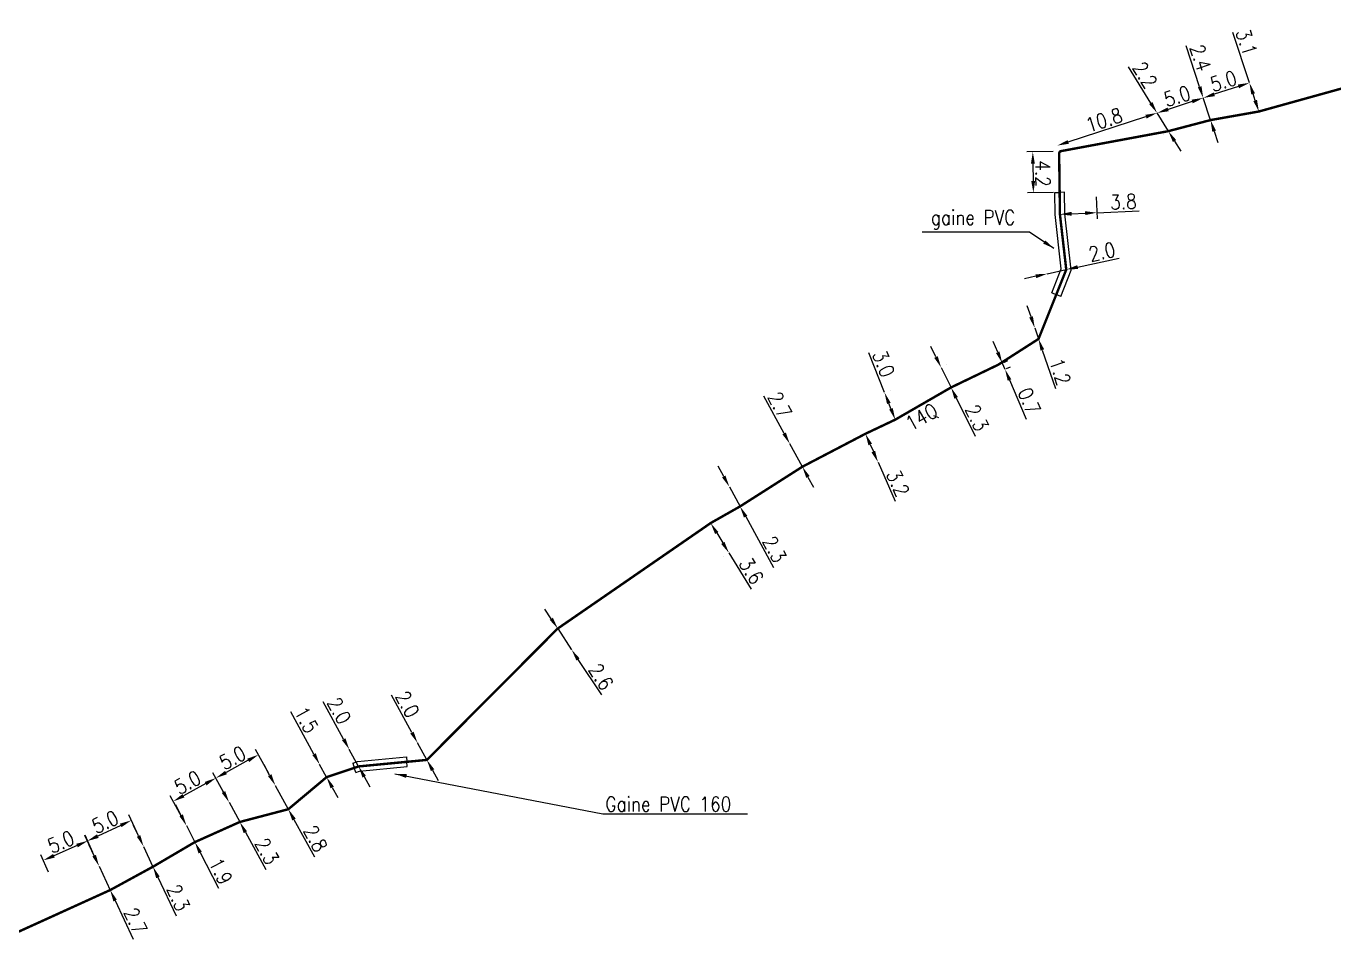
# Model space of a CAD drawing. Header units: millimetres. Extents: x 255000 to 256001, y 143000 to 143842.
# Drawn here: x 255366.5 to 255501, y 143487.8 to 143581.8 of the extents above; entities that cross this region are included whole.
import ezdxf
from ezdxf.enums import TextEntityAlignment as Align

# ---------------------------------------------------------------- set-up
doc = ezdxf.new("R2010")
doc.units = ezdxf.units.MM
doc.header["$MEASUREMENT"] = 0
doc.header["$PDMODE"] = 34
doc.linetypes.add('S_ST', pattern=[14, 8, -1.5, 0, -1.5, 0, -1.5, 0, -1.5])
doc.layers.get('DEFPOINTS').update_dxf_attribs({"linetype": 'CONTINUOUS'})
doc.layers.add('S_100', color=5, linetype='CONTINUOUS')
doc.layers.add('S_400', color=7, linetype='CONTINUOUS')
doc.styles.get("Standard").update_dxf_attribs({"font": 'romans.shx', "width": 0.85})
doc.dimstyles.get("Standard").update_dxf_attribs({"dimtxt": 1.5, "dimasz": 1.2, "dimexe": 0.625, "dimexo": 0.625, "dimgap": 0.25, "dimtad": 1, "dimdec": 1, "dimzin": 0, "dimdsep": 46, "dimtxsty": 'Standard', "dimcen": -0.5, "dimadec": 0, "dimazin": 0, "dimtfac": 1, "dimtdec": 1, "dimtmove": 0, "dimatfit": 3, "dimfxl": 1, "dimtolj": 1, "dimtzin": 0, "dimarcsym": 0})

# ---------------------------------------------------------------- blocks, each defined once
blk = doc.blocks.new('*D48')
at = {"layer": 'DEFPOINTS', "color": 0, "linetype": 'Continuous'}
for p in [(255368.22, 143496.01), (255373.58, 143496.23), (255369, 143494.22)]:
    blk.add_point(p, dxfattribs=at)
at = {"layer": 'S_100', "color": 0, "linetype": 'Continuous', "lineweight": -2}
for p, q in [((255373.33, 143496.81), (255372.54, 143498.59)), ((255368.75, 143494.8), (255367.97, 143496.58)), ((255371.7, 143497.53), (255369.32, 143496.49))]:
    blk.add_line(p, q, dxfattribs=at)
at = {"layer": 'S_100', "color": 0, "linetype": 'Continuous'}
for points in [[(255371.62, 143497.72), (255371.78, 143497.35), (255372.8, 143498.02)], [(255369.24, 143496.67), (255369.4, 143496.3), (255368.22, 143496.01)]]:
    blk.add_solid(points, dxfattribs=at)
at = {"layer": 'S_100', "color": 0, "linetype": 'Continuous', "insert": (255370.04, 143497.9), "char_height": 1.5, "attachment_point": 5, "rotation": 23.7098}
blk.add_mtext('\\A1;5.0', dxfattribs=at)
blk = doc.blocks.new('*D49')
at = {"layer": 'DEFPOINTS', "color": 0, "linetype": 'Continuous'}
for p in [(255372.75, 143498), (255378.11, 143498.36), (255373.58, 143496.23)]:
    blk.add_point(p, dxfattribs=at)
at = {"layer": 'S_100', "color": 0, "linetype": 'Continuous', "lineweight": -2}
for p, q in [((255377.84, 143498.92), (255377.01, 143500.68)), ((255376.19, 143499.61), (255373.84, 143498.5)), ((255373.31, 143496.8), (255372.49, 143498.56))]:
    blk.add_line(p, q, dxfattribs=at)
at = {"layer": 'S_100', "color": 0, "linetype": 'Continuous'}
for points in [[(255376.11, 143499.79), (255376.28, 143499.43), (255377.28, 143500.12)], [(255373.75, 143498.69), (255373.92, 143498.32), (255372.75, 143498)]]:
    blk.add_solid(points, dxfattribs=at)
at = {"layer": 'S_100', "color": 0, "linetype": 'Continuous', "insert": (255374.59, 143499.96), "char_height": 1.5, "attachment_point": 5, "rotation": 25.1179}
blk.add_mtext('\\A1;5.0', dxfattribs=at)
blk = doc.blocks.new('*D50')
at = {"layer": 'DEFPOINTS', "color": 0, "linetype": 'Continuous'}
for p in [(255382.95, 143499.58), (255382.95, 143499.58), (255383.82, 143497.89)]:
    blk.add_point(p, dxfattribs=at)
at = {"layer": 'S_100', "color": 0, "linetype": 'Continuous', "lineweight": -2}
for p, q in [((255382.41, 143500.64), (255381.86, 143501.71)), ((255382.95, 143499.58), (255383.82, 143497.89)), ((255384.37, 143496.82), (255386.25, 143493.14))]:
    blk.add_line(p, q, dxfattribs=at)
at = {"layer": 'S_100', "color": 0, "linetype": 'Continuous'}
for points in [[(255382.58, 143500.74), (255382.23, 143500.55), (255382.95, 143499.58)], [(255384.54, 143496.91), (255384.19, 143496.73), (255383.82, 143497.89)]]:
    blk.add_solid(points, dxfattribs=at)
at = {"layer": 'S_100', "color": 0, "linetype": 'Continuous', "insert": (255386.47, 143494.9), "char_height": 1.5, "attachment_point": 5, "rotation": 297.1452}
blk.add_mtext('\\A1;1.9', dxfattribs=at)
blk = doc.blocks.new('*D51')
at = {"layer": 'DEFPOINTS', "color": 0, "linetype": 'Continuous'}
for p in [(255373.97, 143495.41), (255373.97, 143495.41), (255375.11, 143492.96)]:
    blk.add_point(p, dxfattribs=at)
at = {"layer": 'S_100', "color": 0, "linetype": 'Continuous', "lineweight": -2}
for p, q in [((255373.46, 143496.49), (255372.95, 143497.58)), ((255373.97, 143495.41), (255375.11, 143492.96)), ((255375.62, 143491.88), (255377.48, 143487.92))]:
    blk.add_line(p, q, dxfattribs=at)
at = {"layer": 'S_100', "color": 0, "linetype": 'Continuous'}
for points in [[(255373.64, 143496.58), (255373.28, 143496.41), (255373.97, 143495.41)], [(255375.8, 143491.96), (255375.44, 143491.79), (255375.11, 143492.96)]]:
    blk.add_solid(points, dxfattribs=at)
at = {"layer": 'S_100', "color": 0, "linetype": 'Continuous', "insert": (255377.71, 143489.78), "char_height": 1.5, "attachment_point": 5, "rotation": 295.1179}
blk.add_mtext('\\A1;2.7', dxfattribs=at)
blk = doc.blocks.new('*D52')
at = {"layer": 'DEFPOINTS', "color": 0, "linetype": 'Continuous'}
for p in [(255378.54, 143497.44), (255378.54, 143497.44), (255379.51, 143495.36)]:
    blk.add_point(p, dxfattribs=at)
at = {"layer": 'S_100', "color": 0, "linetype": 'Continuous', "lineweight": -2}
for p, q in [((255378.03, 143498.52), (255377.52, 143499.61)), ((255378.54, 143497.44), (255379.51, 143495.36)), ((255380.02, 143494.27), (255381.88, 143490.31))]:
    blk.add_line(p, q, dxfattribs=at)
at = {"layer": 'S_100', "color": 0, "linetype": 'Continuous'}
for points in [[(255378.21, 143498.61), (255377.85, 143498.44), (255378.54, 143497.44)], [(255380.2, 143494.35), (255379.84, 143494.18), (255379.51, 143495.36)]]:
    blk.add_solid(points, dxfattribs=at)
at = {"layer": 'S_100', "color": 0, "linetype": 'Continuous', "insert": (255382.11, 143492.17), "char_height": 1.5, "attachment_point": 5, "rotation": 295.1179}
blk.add_mtext('\\A1;2.3', dxfattribs=at)
blk = doc.blocks.new('*D53')
at = {"layer": 'DEFPOINTS', "color": 0, "linetype": 'Continuous'}
for p in [(255381.59, 143502.08), (255387.34, 143501.98), (255382.95, 143499.59)]:
    blk.add_point(p, dxfattribs=at)
at = {"layer": 'S_100', "color": 0, "linetype": 'Continuous', "lineweight": -2}
for p, q in [((255387.04, 143502.53), (255385.68, 143505.02)), ((255384.93, 143503.9), (255382.64, 143502.66)), ((255382.65, 143500.14), (255381.29, 143502.63))]:
    blk.add_line(p, q, dxfattribs=at)
at = {"layer": 'S_100', "color": 0, "linetype": 'Continuous'}
for points in [[(255384.83, 143504.08), (255385.02, 143503.72), (255385.98, 143504.47)], [(255382.55, 143502.83), (255382.74, 143502.48), (255381.59, 143502.08)]]:
    blk.add_solid(points, dxfattribs=at)
at = {"layer": 'S_100', "color": 0, "linetype": 'Continuous', "insert": (255383.06, 143504.02), "char_height": 1.5, "attachment_point": 5, "rotation": 28.5876}
blk.add_mtext('\\A1;5.0', dxfattribs=at)
blk = doc.blocks.new('*D54')
at = {"layer": 'DEFPOINTS', "color": 0, "linetype": 'Continuous'}
for p in [(255387.34, 143501.98), (255387.34, 143501.98), (255388.44, 143499.96)]:
    blk.add_point(p, dxfattribs=at)
at = {"layer": 'S_100', "color": 0, "linetype": 'Continuous', "lineweight": -2}
for p, q in [((255386.77, 143503.03), (255386.19, 143504.09)), ((255387.34, 143501.98), (255388.44, 143499.96)), ((255389.01, 143498.91), (255391.11, 143495.07))]:
    blk.add_line(p, q, dxfattribs=at)
at = {"layer": 'S_100', "color": 0, "linetype": 'Continuous'}
for points in [[(255386.94, 143503.13), (255386.59, 143502.94), (255387.34, 143501.98)], [(255389.19, 143499), (255388.84, 143498.81), (255388.44, 143499.96)]]:
    blk.add_solid(points, dxfattribs=at)
at = {"layer": 'S_100', "color": 0, "linetype": 'Continuous', "insert": (255391.23, 143496.94), "char_height": 1.5, "attachment_point": 5, "rotation": 298.5876}
blk.add_mtext('\\A1;2.3', dxfattribs=at)
blk = doc.blocks.new('*D55')
at = {"layer": 'DEFPOINTS', "color": 0, "linetype": 'Continuous'}
for p in [(255385.97, 143504.47), (255391.72, 143504.38), (255387.34, 143501.98)]:
    blk.add_point(p, dxfattribs=at)
at = {"layer": 'S_100', "color": 0, "linetype": 'Continuous', "lineweight": -2}
for p, q in [((255391.42, 143504.93), (255390.06, 143507.42)), ((255389.31, 143506.3), (255387.03, 143505.05)), ((255387.04, 143502.53), (255385.67, 143505.02))]:
    blk.add_line(p, q, dxfattribs=at)
at = {"layer": 'S_100', "color": 0, "linetype": 'Continuous'}
for points in [[(255389.21, 143506.47), (255389.4, 143506.12), (255390.36, 143506.87)], [(255386.93, 143505.22), (255387.12, 143504.87), (255385.97, 143504.47)]]:
    blk.add_solid(points, dxfattribs=at)
at = {"layer": 'S_100', "color": 0, "linetype": 'Continuous', "insert": (255387.69, 143506.55), "char_height": 1.5, "attachment_point": 5, "rotation": 28.7321}
blk.add_mtext('\\A1;5.0', dxfattribs=at)
blk = doc.blocks.new('*D56')
at = {"layer": 'DEFPOINTS', "color": 0, "linetype": 'Continuous'}
for p in [(255392.09, 143503.72), (255392.09, 143503.72), (255393.43, 143501.27)]:
    blk.add_point(p, dxfattribs=at)
at = {"layer": 'S_100', "color": 0, "linetype": 'Continuous', "lineweight": -2}
for p, q in [((255391.51, 143504.77), (255390.93, 143505.82)), ((255392.09, 143503.72), (255393.43, 143501.27)), ((255394.01, 143500.21), (255396.11, 143496.38))]:
    blk.add_line(p, q, dxfattribs=at)
at = {"layer": 'S_100', "color": 0, "linetype": 'Continuous'}
for points in [[(255391.69, 143504.87), (255391.33, 143504.68), (255392.09, 143503.72)], [(255394.19, 143500.31), (255393.83, 143500.12), (255393.43, 143501.27)]]:
    blk.add_solid(points, dxfattribs=at)
at = {"layer": 'S_100', "color": 0, "linetype": 'Continuous', "insert": (255396.23, 143498.25), "char_height": 1.5, "attachment_point": 5, "rotation": 298.7321}
blk.add_mtext('\\A1;2.8', dxfattribs=at)
blk = doc.blocks.new('*D57')
at = {"layer": 'DEFPOINTS', "color": 0, "linetype": 'Continuous'}
for p in [(255396.65, 143505.88), (255396.65, 143505.88), (255397.37, 143504.57)]:
    blk.add_point(p, dxfattribs=at)
at = {"layer": 'S_100', "color": 0, "linetype": 'Continuous', "lineweight": -2}
for p, q in [((255396.07, 143506.93), (255393.68, 143511.29)), ((255397.37, 143504.57), (255396.65, 143505.88)), ((255397.95, 143503.51), (255398.52, 143502.46))]:
    blk.add_line(p, q, dxfattribs=at)
at = {"layer": 'S_100', "color": 0, "linetype": 'Continuous'}
for points in [[(255396.25, 143507.03), (255395.9, 143506.84), (255396.65, 143505.88)], [(255398.12, 143503.61), (255397.77, 143503.42), (255397.37, 143504.57)]]:
    blk.add_solid(points, dxfattribs=at)
at = {"layer": 'S_100', "color": 0, "linetype": 'Continuous', "insert": (255395.28, 143510.46), "char_height": 1.5, "attachment_point": 5, "rotation": 298.7321}
blk.add_mtext('\\A1;1.5', dxfattribs=at)
blk = doc.blocks.new('*D58')
at = {"layer": 'DEFPOINTS', "color": 0, "linetype": 'Continuous'}
for p in [(255399.7, 143507.42), (255399.7, 143507.42), (255400.66, 143505.67)]:
    blk.add_point(p, dxfattribs=at)
at = {"layer": 'S_100', "color": 0, "linetype": 'Continuous', "lineweight": -2}
for p, q in [((255399.12, 143508.48), (255397.02, 143512.31)), ((255400.66, 143505.67), (255399.7, 143507.42)), ((255401.24, 143504.62), (255401.81, 143503.57))]:
    blk.add_line(p, q, dxfattribs=at)
at = {"layer": 'S_100', "color": 0, "linetype": 'Continuous'}
for points in [[(255399.3, 143508.57), (255398.94, 143508.38), (255399.7, 143507.42)], [(255401.41, 143504.71), (255401.06, 143504.52), (255400.66, 143505.67)]]:
    blk.add_solid(points, dxfattribs=at)
at = {"layer": 'S_100', "color": 0, "linetype": 'Continuous', "insert": (255398.66, 143511.4), "char_height": 1.5, "attachment_point": 5, "rotation": 298.7321}
blk.add_mtext('\\A1;2.0', dxfattribs=at)
blk = doc.blocks.new('*D59')
at = {"layer": 'DEFPOINTS', "color": 0, "linetype": 'Continuous'}
for p in [(255406.72, 143508.09), (255406.72, 143508.09), (255407.68, 143506.34)]:
    blk.add_point(p, dxfattribs=at)
at = {"layer": 'S_100', "color": 0, "linetype": 'Continuous', "lineweight": -2}
for p, q in [((255406.15, 143509.15), (255404.04, 143512.98)), ((255407.68, 143506.34), (255406.72, 143508.09)), ((255408.26, 143505.29), (255408.84, 143504.23))]:
    blk.add_line(p, q, dxfattribs=at)
at = {"layer": 'S_100', "color": 0, "linetype": 'Continuous'}
for points in [[(255406.32, 143509.24), (255405.97, 143509.05), (255406.72, 143508.09)], [(255408.44, 143505.38), (255408.09, 143505.19), (255407.68, 143506.34)]]:
    blk.add_solid(points, dxfattribs=at)
at = {"layer": 'S_100', "color": 0, "linetype": 'Continuous', "insert": (255405.68, 143512.07), "char_height": 1.5, "attachment_point": 5, "rotation": 298.7321}
blk.add_mtext('\\A1;2.0', dxfattribs=at)
blk = doc.blocks.new('*D60')
at = {"layer": 'DEFPOINTS', "color": 0, "linetype": 'Continuous'}
for p in [(255421.14, 143519.84), (255422.57, 143517.67), (255422.57, 143517.67)]:
    blk.add_point(p, dxfattribs=at)
at = {"layer": 'S_100', "color": 0, "linetype": 'Continuous', "lineweight": -2}
for p, q in [((255420.48, 143520.85), (255419.82, 143521.85)), ((255421.14, 143519.84), (255422.57, 143517.67)), ((255423.22, 143516.67), (255425.63, 143513.02))]:
    blk.add_line(p, q, dxfattribs=at)
at = {"layer": 'S_100', "color": 0, "linetype": 'Continuous'}
for points in [[(255420.64, 143520.96), (255420.31, 143520.74), (255421.14, 143519.84)], [(255423.39, 143516.78), (255423.06, 143516.56), (255422.57, 143517.67)]]:
    blk.add_solid(points, dxfattribs=at)
at = {"layer": 'S_100', "color": 0, "linetype": 'Continuous', "insert": (255425.59, 143514.89), "char_height": 1.5, "attachment_point": 5, "rotation": 303.3448}
blk.add_mtext('\\A1;2.6', dxfattribs=at)
blk = doc.blocks.new('*D61')
at = {"layer": 'DEFPOINTS', "color": 0, "linetype": 'Continuous'}
for p in [(255436.87, 143530.69), (255438.75, 143527.62), (255438.75, 143527.62)]:
    blk.add_point(p, dxfattribs=at)
at = {"layer": 'S_100', "color": 0, "linetype": 'Continuous', "lineweight": -2}
for p, q in [((255436.33, 143530.36), (255436.33, 143530.36)), ((255437.49, 143529.67), (255438.12, 143528.64)), ((255438.75, 143527.62), (255441.03, 143523.89)), ((255438.22, 143527.29), (255438.22, 143527.29))]:
    blk.add_line(p, q, dxfattribs=at)
at = {"layer": 'S_100', "color": 0, "linetype": 'Continuous'}
for points in [[(255437.66, 143529.77), (255437.32, 143529.56), (255436.87, 143530.69)], [(255438.29, 143528.75), (255437.95, 143528.54), (255438.75, 143527.62)]]:
    blk.add_solid(points, dxfattribs=at)
at = {"layer": 'S_100', "color": 0, "linetype": 'Continuous', "insert": (255441.06, 143525.77), "char_height": 1.5, "attachment_point": 5, "rotation": 301.5347}
blk.add_mtext('\\A1;3.6', dxfattribs=at)
blk = doc.blocks.new('*D62')
at = {"layer": 'DEFPOINTS', "color": 0, "linetype": 'Continuous'}
for p in [(255438.79, 143534.42), (255438.79, 143534.42), (255439.89, 143532.4)]:
    blk.add_point(p, dxfattribs=at)
at = {"layer": 'S_100', "color": 0, "linetype": 'Continuous', "lineweight": -2}
for p, q in [((255438.22, 143535.47), (255437.64, 143536.53)), ((255438.79, 143534.42), (255439.89, 143532.4)), ((255440.47, 143531.35), (255443.32, 143526.12))]:
    blk.add_line(p, q, dxfattribs=at)
at = {"layer": 'S_100', "color": 0, "linetype": 'Continuous'}
for points in [[(255438.39, 143535.57), (255438.04, 143535.38), (255438.79, 143534.42)], [(255440.64, 143531.44), (255440.29, 143531.25), (255439.89, 143532.4)]]:
    blk.add_solid(points, dxfattribs=at)
at = {"layer": 'S_100', "color": 0, "linetype": 'Continuous', "insert": (255443.44, 143527.99), "char_height": 1.5, "attachment_point": 5, "rotation": 298.6284}
blk.add_mtext('\\A1;2.3', dxfattribs=at)
blk = doc.blocks.new('*D63')
at = {"layer": 'DEFPOINTS', "color": 0, "linetype": 'Continuous'}
for p in [(255445, 143538.85), (255445, 143538.85), (255446.3, 143536.48)]:
    blk.add_point(p, dxfattribs=at)
at = {"layer": 'S_100', "color": 0, "linetype": 'Continuous', "lineweight": -2}
for p, q in [((255444.43, 143539.9), (255442.33, 143543.74)), ((255446.3, 143536.48), (255445, 143538.85)), ((255446.87, 143535.42), (255447.45, 143534.37))]:
    blk.add_line(p, q, dxfattribs=at)
at = {"layer": 'S_100', "color": 0, "linetype": 'Continuous'}
for points in [[(255444.6, 143540), (255444.25, 143539.8), (255445, 143538.85)], [(255447.05, 143535.52), (255446.7, 143535.33), (255446.3, 143536.48)]]:
    blk.add_solid(points, dxfattribs=at)
at = {"layer": 'S_100', "color": 0, "linetype": 'Continuous', "insert": (255443.97, 143542.82), "char_height": 1.5, "attachment_point": 5, "rotation": 298.6284}
blk.add_mtext('\\A1;2.7', dxfattribs=at)
blk = doc.blocks.new('*D64')
at = {"layer": 'DEFPOINTS', "color": 0, "linetype": 'Continuous'}
for p in [(255452.79, 143539.87), (255454.08, 143536.94), (255454.08, 143536.94)]:
    blk.add_point(p, dxfattribs=at)
at = {"layer": 'S_100', "color": 0, "linetype": 'Continuous', "lineweight": -2}
for p, q in [((255453.27, 143538.77), (255453.6, 143538.04)), ((255454.08, 143536.94), (255455.86, 143532.95))]:
    blk.add_line(p, q, dxfattribs=at)
at = {"layer": 'S_100', "color": 0, "linetype": 'Continuous'}
for points in [[(255453.46, 143538.85), (255453.09, 143538.69), (255452.79, 143539.87)], [(255453.78, 143538.12), (255453.41, 143537.96), (255454.08, 143536.94)]]:
    blk.add_solid(points, dxfattribs=at)
at = {"layer": 'S_100', "color": 0, "linetype": 'Continuous', "insert": (255456.13, 143534.8), "char_height": 1.5, "attachment_point": 5, "rotation": 293.9356}
blk.add_mtext('\\A1;3.2', dxfattribs=at)
blk = doc.blocks.new('*D65')
at = {"layer": 'DEFPOINTS', "color": 0, "linetype": 'Continuous'}
for p in [(255454.75, 143544.11), (255454.75, 143544.11), (255455.85, 143541.32)]:
    blk.add_point(p, dxfattribs=at)
at = {"layer": 'S_100', "color": 0, "linetype": 'Continuous', "lineweight": -2}
for p, q in [((255454.75, 143544.11), (255453.14, 143548.18)), ((255455.33, 143544.34), (255455.33, 143544.34)), ((255455.41, 143542.44), (255455.19, 143543)), ((255456.44, 143541.55), (255456.44, 143541.55))]:
    blk.add_line(p, q, dxfattribs=at)
at = {"layer": 'S_100', "color": 0, "linetype": 'Continuous'}
for points in [[(255455.38, 143543.07), (255455.01, 143542.92), (255454.75, 143544.11)], [(255455.6, 143542.51), (255455.23, 143542.37), (255455.85, 143541.32)]]:
    blk.add_solid(points, dxfattribs=at)
at = {"layer": 'S_100', "color": 0, "linetype": 'Continuous', "insert": (255454.66, 143547.07), "char_height": 1.5, "attachment_point": 5, "rotation": 291.5691}
blk.add_mtext('\\A1;3.0', dxfattribs=at)
blk = doc.blocks.new('*D66')
at = {"layer": 'DEFPOINTS', "color": 0, "linetype": 'Continuous'}
for p in [(255460.57, 143546.69), (255460.57, 143546.69), (255461.59, 143544.63)]:
    blk.add_point(p, dxfattribs=at)
at = {"layer": 'S_100', "color": 0, "linetype": 'Continuous', "lineweight": -2}
for p, q in [((255460.04, 143547.77), (255459.51, 143548.84)), ((255460.57, 143546.69), (255461.59, 143544.63)), ((255461.13, 143546.97), (255461.13, 143546.97)), ((255462.15, 143544.9), (255462.15, 143544.9)), ((255462.12, 143543.55), (255464.06, 143539.63))]:
    blk.add_line(p, q, dxfattribs=at)
at = {"layer": 'S_100', "color": 0, "linetype": 'Continuous'}
for points in [[(255460.22, 143547.85), (255459.86, 143547.68), (255460.57, 143546.69)], [(255462.3, 143543.64), (255461.94, 143543.46), (255461.59, 143544.63)]]:
    blk.add_solid(points, dxfattribs=at)
at = {"layer": 'S_100', "color": 0, "linetype": 'Continuous', "insert": (255464.25, 143541.5), "char_height": 1.5, "attachment_point": 5, "rotation": 296.2666}
blk.add_mtext('\\A1;2.3', dxfattribs=at)
blk = doc.blocks.new('*D67')
at = {"layer": 'DEFPOINTS', "color": 0, "linetype": 'Continuous'}
for p in [(255466.45, 143546.97), (255466.73, 143546.33), (255467.14, 143546.5)]:
    blk.add_point(p, dxfattribs=at)
at = {"layer": 'S_100', "color": 0, "linetype": 'Continuous', "lineweight": -2}
for p, q in [((255466.39, 143548.25), (255465.92, 143549.35)), ((255466.86, 143547.14), (255467.14, 143546.5)), ((255467.03, 143547.21), (255467.44, 143547.39)), ((255467.3, 143546.57), (255467.71, 143546.74)), ((255467.61, 143545.4), (255469.32, 143541.37))]:
    blk.add_line(p, q, dxfattribs=at)
at = {"layer": 'S_100', "color": 0, "linetype": 'Continuous'}
for points in [[(255466.57, 143548.33), (255466.21, 143548.17), (255466.86, 143547.14)], [(255467.79, 143545.47), (255467.42, 143545.32), (255467.14, 143546.5)]]:
    blk.add_solid(points, dxfattribs=at)
at = {"layer": 'S_100', "color": 0, "linetype": 'Continuous', "insert": (255469.62, 143543.23), "char_height": 1.5, "attachment_point": 5, "rotation": 293.0867}
blk.add_mtext('\\A1;0.7', dxfattribs=at)
blk = doc.blocks.new('*D68')
at = {"layer": 'DEFPOINTS', "color": 0, "linetype": 'Continuous'}
for p in [(255470.2, 143550.75), (255470.2, 143550.75), (255470.59, 143549.62)]:
    blk.add_point(p, dxfattribs=at)
at = {"layer": 'S_100', "color": 0, "linetype": 'Continuous', "lineweight": -2}
for p, q in [((255469.82, 143551.89), (255469.43, 143553.02)), ((255470.2, 143550.75), (255470.59, 143549.62)), ((255470.98, 143548.48), (255472.34, 143544.52))]:
    blk.add_line(p, q, dxfattribs=at)
at = {"layer": 'S_100', "color": 0, "linetype": 'Continuous'}
for points in [[(255470.01, 143551.95), (255469.63, 143551.82), (255470.2, 143550.75)], [(255471.17, 143548.55), (255470.79, 143548.42), (255470.59, 143549.62)]]:
    blk.add_solid(points, dxfattribs=at)
at = {"layer": 'S_100', "color": 0, "linetype": 'Continuous', "insert": (255472.8, 143546.26), "char_height": 1.5, "attachment_point": 5, "rotation": 288.8951}
blk.add_mtext('\\A1;1.2', dxfattribs=at)
blk = doc.blocks.new('*D69')
at = {"layer": 'DEFPOINTS', "color": 0, "linetype": 'Continuous'}
for p in [(255471.49, 143556.32), (255471.49, 143556.32), (255473.44, 143556.75)]:
    blk.add_point(p, dxfattribs=at)
at = {"layer": 'S_100', "color": 0, "linetype": 'Continuous', "lineweight": -2}
for p, q in [((255474.61, 143557), (255478.89, 143557.93)), ((255470.31, 143556.07), (255469.14, 143555.81)), ((255471.49, 143556.32), (255473.44, 143556.75))]:
    blk.add_line(p, q, dxfattribs=at)
at = {"layer": 'S_100', "color": 0, "linetype": 'Continuous'}
for points in [[(255474.57, 143557.2), (255474.66, 143556.81), (255473.44, 143556.75)], [(255470.27, 143556.26), (255470.36, 143555.87), (255471.49, 143556.32)]]:
    blk.add_solid(points, dxfattribs=at)
at = {"layer": 'S_100', "color": 0, "linetype": 'Continuous', "insert": (255477.12, 143558.57), "char_height": 1.5, "attachment_point": 5, "rotation": 12.2494}
blk.add_mtext('\\A1;2.0', dxfattribs=at)
blk = doc.blocks.new('*D70')
at = {"layer": 'DEFPOINTS', "color": 0, "linetype": 'Continuous'}
for p in [(255472.69, 143564.69), (255476.49, 143564.85), (255476.58, 143562.6)]:
    blk.add_point(p, dxfattribs=at)
at = {"layer": 'S_100', "color": 0, "linetype": 'Continuous', "lineweight": -2}
for p, q in [((255472.72, 143564.07), (255472.81, 143561.81)), ((255476.51, 143564.23), (255476.61, 143561.97)), ((255473.99, 143562.49), (255475.38, 143562.55)), ((255476.58, 143562.6), (255480.95, 143562.79))]:
    blk.add_line(p, q, dxfattribs=at)
at = {"layer": 'S_100', "color": 0, "linetype": 'Continuous'}
for points in [[(255473.98, 143562.69), (255473.99, 143562.29), (255472.79, 143562.43)], [(255475.38, 143562.75), (255475.39, 143562.35), (255476.58, 143562.6)]]:
    blk.add_solid(points, dxfattribs=at)
at = {"layer": 'S_100', "color": 0, "linetype": 'Continuous', "insert": (255479.32, 143563.72), "char_height": 1.5, "attachment_point": 5, "rotation": 2.4802}
blk.add_mtext('\\A1;3.8', dxfattribs=at)
blk = doc.blocks.new('*D71')
at = {"layer": 'DEFPOINTS', "color": 0, "linetype": 'Continuous'}
for p in [(255472.7, 143568.89), (255470.06, 143564.65), (255472.77, 143564.69)]:
    blk.add_point(p, dxfattribs=at)
at = {"layer": 'S_100', "color": 0, "linetype": 'Continuous', "lineweight": -2}
for p, q in [((255472.08, 143568.88), (255469.37, 143568.84)), ((255470.01, 143567.65), (255470.04, 143565.85)), ((255472.14, 143564.68), (255469.44, 143564.64))]:
    blk.add_line(p, q, dxfattribs=at)
at = {"layer": 'S_100', "color": 0, "linetype": 'Continuous'}
for points in [[(255470.21, 143567.65), (255469.81, 143567.65), (255470, 143568.85)], [(255470.24, 143565.85), (255469.84, 143565.85), (255470.06, 143564.65)]]:
    blk.add_solid(points, dxfattribs=at)
at = {"layer": 'S_100', "color": 0, "linetype": 'Continuous', "insert": (255471.03, 143566.62), "char_height": 1.5, "attachment_point": 5, "rotation": 270.8997}
blk.add_mtext('\\A1;4.2', dxfattribs=at)
blk = doc.blocks.new('*D72')
at = {"layer": 'DEFPOINTS', "color": 0, "linetype": 'Continuous'}
for p in [(255482.78, 143572.85), (255482.78, 143572.85), (255472.51, 143569.5)]:
    blk.add_point(p, dxfattribs=at)
at = {"layer": 'S_100', "color": 0, "linetype": 'Continuous', "lineweight": -2}
blk.add_line((255473.65, 143569.87), (255481.64, 143572.47), dxfattribs=at)
at = {"layer": 'S_100', "color": 0, "linetype": 'Continuous'}
for points in [[(255481.58, 143572.66), (255481.7, 143572.28), (255482.78, 143572.85)], [(255473.59, 143570.06), (255473.71, 143569.68), (255472.51, 143569.5)]]:
    blk.add_solid(points, dxfattribs=at)
at = {"layer": 'S_100', "color": 0, "linetype": 'Continuous', "insert": (255477.33, 143572.12), "char_height": 1.5, "attachment_point": 5, "rotation": 18.0671}
blk.add_mtext('\\A1;10.8', dxfattribs=at)
blk = doc.blocks.new('*D73')
at = {"layer": 'DEFPOINTS', "color": 0, "linetype": 'Continuous'}
for p in [(255487.53, 143574.4), (255482.78, 143572.85), (255482.78, 143572.85)]:
    blk.add_point(p, dxfattribs=at)
at = {"layer": 'S_100', "color": 0, "linetype": 'Continuous', "lineweight": -2}
blk.add_line((255486.39, 143574.03), (255483.92, 143573.22), dxfattribs=at)
at = {"layer": 'S_100', "color": 0, "linetype": 'Continuous'}
for points in [[(255483.86, 143573.41), (255483.98, 143573.03), (255482.78, 143572.85)], [(255486.33, 143574.22), (255486.45, 143573.84), (255487.53, 143574.4)]]:
    blk.add_solid(points, dxfattribs=at)
at = {"layer": 'S_100', "color": 0, "linetype": 'Continuous', "insert": (255484.84, 143574.57), "char_height": 1.5, "attachment_point": 5, "rotation": 18.0671}
blk.add_mtext('\\A1;5.0', dxfattribs=at)
blk = doc.blocks.new('*D74')
at = {"layer": 'DEFPOINTS', "color": 0, "linetype": 'Continuous'}
for p in [(255482.78, 143572.85), (255482.78, 143572.85), (255483.94, 143570.98)]:
    blk.add_point(p, dxfattribs=at)
at = {"layer": 'S_100', "color": 0, "linetype": 'Continuous', "lineweight": -2}
for p, q in [((255482.14, 143573.87), (255479.83, 143577.58)), ((255482.25, 143572.52), (255482.25, 143572.52)), ((255483.94, 143570.98), (255482.78, 143572.85)), ((255483.41, 143570.65), (255483.41, 143570.65)), ((255484.58, 143569.96), (255485.21, 143568.94))]:
    blk.add_line(p, q, dxfattribs=at)
at = {"layer": 'S_100', "color": 0, "linetype": 'Continuous'}
for points in [[(255482.31, 143573.97), (255481.97, 143573.76), (255482.78, 143572.85)], [(255484.75, 143570.07), (255484.41, 143569.86), (255483.94, 143570.98)]]:
    blk.add_solid(points, dxfattribs=at)
at = {"layer": 'S_100', "color": 0, "linetype": 'Continuous', "insert": (255481.52, 143576.76), "char_height": 1.5, "attachment_point": 5, "rotation": 301.9302}
blk.add_mtext('\\A1;2.2', dxfattribs=at)
blk = doc.blocks.new('*D75')
at = {"layer": 'DEFPOINTS', "color": 0, "linetype": 'Continuous'}
for p in [(255487.53, 143574.4), (255487.53, 143574.4), (255488.28, 143572.12)]:
    blk.add_point(p, dxfattribs=at)
at = {"layer": 'S_100', "color": 0, "linetype": 'Continuous', "lineweight": -2}
for p, q in [((255487.16, 143575.54), (255485.78, 143579.75)), ((255488.28, 143572.12), (255487.53, 143574.4)), ((255488.65, 143570.98), (255489.02, 143569.83))]:
    blk.add_line(p, q, dxfattribs=at)
at = {"layer": 'S_100', "color": 0, "linetype": 'Continuous'}
for points in [[(255487.35, 143575.6), (255486.97, 143575.48), (255487.53, 143574.4)], [(255488.84, 143571.04), (255488.46, 143570.91), (255488.28, 143572.12)]]:
    blk.add_solid(points, dxfattribs=at)
at = {"layer": 'S_100', "color": 0, "linetype": 'Continuous', "insert": (255487.24, 143578.53), "char_height": 1.5, "attachment_point": 5, "rotation": 288.0671}
blk.add_mtext('\\A1;2.4', dxfattribs=at)
blk = doc.blocks.new('*D76')
at = {"layer": 'DEFPOINTS', "color": 0, "linetype": 'Continuous'}
for p in [(255492.28, 143575.95), (255487.53, 143574.4), (255487.53, 143574.4)]:
    blk.add_point(p, dxfattribs=at)
at = {"layer": 'S_100', "color": 0, "linetype": 'Continuous', "lineweight": -2}
blk.add_line((255491.14, 143575.58), (255488.67, 143574.77), dxfattribs=at)
at = {"layer": 'S_100', "color": 0, "linetype": 'Continuous'}
for points in [[(255491.08, 143575.77), (255491.21, 143575.39), (255492.28, 143575.95)], [(255488.61, 143574.96), (255488.73, 143574.58), (255487.53, 143574.4)]]:
    blk.add_solid(points, dxfattribs=at)
at = {"layer": 'S_100', "color": 0, "linetype": 'Continuous', "insert": (255489.6, 143576.12), "char_height": 1.5, "attachment_point": 5, "rotation": 18.0671}
blk.add_mtext('\\A1;5.0', dxfattribs=at)
blk = doc.blocks.new('*D77')
at = {"layer": 'DEFPOINTS', "color": 0, "linetype": 'Continuous'}
for p in [(255492.28, 143575.95), (255492.28, 143575.95), (255493.25, 143573)]:
    blk.add_point(p, dxfattribs=at)
at = {"layer": 'S_100', "color": 0, "linetype": 'Continuous', "lineweight": -2}
for p, q in [((255492.28, 143575.95), (255490.59, 143581.14)), ((255491.69, 143575.75), (255491.69, 143575.75)), ((255492.87, 143574.14), (255492.66, 143574.81)), ((255492.65, 143572.81), (255492.65, 143572.81))]:
    blk.add_line(p, q, dxfattribs=at)
at = {"layer": 'S_100', "color": 0, "linetype": 'Continuous'}
for points in [[(255492.85, 143574.87), (255492.47, 143574.75), (255492.28, 143575.95)], [(255493.06, 143574.2), (255492.68, 143574.08), (255493.25, 143573)]]:
    blk.add_solid(points, dxfattribs=at)
at = {"layer": 'S_100', "color": 0, "linetype": 'Continuous', "insert": (255491.98, 143580.12), "char_height": 1.5, "attachment_point": 5, "rotation": 288.0671}
blk.add_mtext('\\A1;3.1', dxfattribs=at)

msp = doc.modelspace()

# ---------------------------------------------------------------- linework, layer by layer
at = {"layer": 'S_100', "linetype": 'S_ST', "const_width": 0.25}
msp.add_lwpolyline([(255364.13, 143487.97), (255375.11, 143492.96), (255379.51, 143495.36), (255383.82, 143497.89), (255388.44, 143499.96), (255393.43, 143501.27), (255397.37, 143504.57), (255400.66, 143505.67), (255407.68, 143506.34), (255421.12, 143519.83), (255436.87, 143530.69), (255439.89, 143532.4), (255446.3, 143536.48), (255452.79, 143539.87), (255455.85, 143541.32), (255461.59, 143544.63), (255466.45, 143546.97), (255470.59, 143549.62), (255473.44, 143556.75), (255472.79, 143562.43), (255472.71, 143568.68, -0.365081), (255472.91, 143568.93), (255483.94, 143570.98), (255488.28, 143572.12), (255493.25, 143573), (255508.8, 143577.32)], format="xyb", dxfattribs=at)
at = {"layer": 'S_400', "color": 7, "linetype": 'CONTINUOUS'}
for p, q in [((255472.29, 143562.4), (255472.26, 143564.69)), ((255472.26, 143564.69), (255472.76, 143564.69)), ((255473.26, 143564.7), (255472.76, 143564.69)), ((255473.29, 143562.47), (255473.26, 143564.7)), ((255473.95, 143556.68), (255473.29, 143562.47)), ((255472.93, 143556.82), (255472.29, 143562.4)), ((255471.95, 143554.37), (255472.93, 143556.82)), ((255472.88, 143553.99), (255473.95, 143556.68)), ((255471.95, 143554.37), (255472.42, 143554.18)), ((255472.88, 143553.99), (255472.42, 143554.18)), ((255400.05, 143506), (255400.55, 143506.16)), ((255400.05, 143506), (255400.21, 143505.52)), ((255400.55, 143506.16), (255405.58, 143506.64)), ((255405.58, 143506.64), (255405.63, 143506.14)), ((255405.67, 143505.65), (255405.63, 143506.14)), ((255400.37, 143505.05), (255400.21, 143505.52)), ((255400.37, 143505.05), (255400.76, 143505.18)), ((255400.76, 143505.18), (255405.67, 143505.65))]:
    msp.add_line(p, q, dxfattribs=at)

# ---------------------------------------------------------------- texts
at = {"layer": 'S_100', "linetype": 'Continuous', "width": 0.85}
msp.add_text('14Q', height=1.5, rotation=29.1423, dxfattribs=at).set_placement((255458.6, 143541.54), align=Align.MIDDLE)
at = {"layer": 'S_400', "linetype": 'Continuous', "char_height": 1.5}
for s, insert, attachment_point in [('gaine PVC', (255468.2, 143561.86), 6), ('Gaine PVC 160', (255426.04, 143501.8), 4)]:
    msp.add_mtext(s, dxfattribs=dict(at, insert=insert, attachment_point=attachment_point))

# ---------------------------------------------------------------- dimensions: what is measured, and where the dimension line sits
at = {"layer": 'S_100', "linetype": 'Continuous'}
for base, p1, p2, angle, picture, middle in [((255492.28, 143575.95), (255493.25, 143573), (255492.28, 143575.95), 108.0671, '*D77', (255491.03, 143579.81)), ((255487.53, 143574.4), (255488.28, 143572.12), (255487.53, 143574.4), 108.0671, '*D75', (255486.29, 143578.22)), ((255482.78, 143572.85), (255483.94, 143570.98), (255482.78, 143572.85), 121.9302, '*D74', (255480.67, 143576.23)), ((255487.53, 143574.4), (255492.28, 143575.95), (255487.53, 143574.4), 198.0671, '*D76', (255489.91, 143575.17)), ((255482.78, 143572.85), (255487.53, 143574.4), (255482.78, 143572.85), 198.0671, '*D73', (255485.15, 143573.62)), ((255482.78, 143572.85), (255472.51, 143569.5), (255482.78, 143572.85), 18.0671, '*D72', (255477.64, 143571.17)), ((255470.06, 143564.65), (255472.7, 143568.89), (255472.77, 143564.69), 270.8997, '*D71', (255470.03, 143566.61)), ((255476.58, 143562.6), (255472.69, 143564.69), (255476.49, 143564.85), 2.4802, '*D70', (255479.37, 143562.72)), ((255471.49, 143556.32), (255473.44, 143556.75), (255471.49, 143556.32), 192.2494, '*D69', (255477.34, 143557.59)), ((255470.2, 143550.75), (255470.59, 143549.62), (255470.2, 143550.75), 108.8951, '*D68', (255471.85, 143545.93)), ((255467.14, 143546.5), (255466.45, 143546.97), (255466.73, 143546.33), 293.0867, '*D67', (255468.7, 143542.83)), ((255454.75, 143544.11), (255455.85, 143541.32), (255454.75, 143544.11), 111.5691, '*D65', (255453.73, 143546.7)), ((255460.57, 143546.69), (255461.59, 143544.63), (255460.57, 143546.69), 116.2666, '*D66', (255463.35, 143541.05)), ((255445, 143538.85), (255446.3, 143536.48), (255445, 143538.85), 118.6284, '*D63', (255443.09, 143542.35)), ((255454.08, 143536.94), (255452.79, 143539.87), (255454.08, 143536.94), 293.9356, '*D64', (255455.21, 143534.4)), ((255438.79, 143534.42), (255439.89, 143532.4), (255438.79, 143534.42), 118.6284, '*D62', (255442.56, 143527.51)), ((255438.75, 143527.62), (255436.87, 143530.69), (255438.75, 143527.62), 301.5347, '*D61', (255440.2, 143525.25)), ((255422.57, 143517.67), (255421.14, 143519.84), (255422.57, 143517.67), 303.3448, '*D60', (255424.76, 143514.34)), ((255399.7, 143507.42), (255400.66, 143505.67), (255399.7, 143507.42), 118.7321, '*D58', (255397.78, 143510.92)), ((255406.72, 143508.09), (255407.68, 143506.34), (255406.72, 143508.09), 118.7321, '*D59', (255404.81, 143511.59)), ((255396.65, 143505.88), (255397.37, 143504.57), (255396.65, 143505.88), 118.7321, '*D57', (255394.4, 143509.98)), ((255385.97, 143504.47), (255391.72, 143504.38), (255387.34, 143501.98), 208.7321, '*D55', (255388.17, 143505.67)), ((255381.59, 143502.08), (255387.34, 143501.98), (255382.95, 143499.59), 208.5876, '*D53', (255383.54, 143503.14)), ((255392.09, 143503.72), (255393.43, 143501.27), (255392.09, 143503.72), 118.7321, '*D56', (255395.35, 143497.77)), ((255387.34, 143501.98), (255388.44, 143499.96), (255387.34, 143501.98), 118.5876, '*D54', (255390.35, 143496.46)), ((255372.75, 143498), (255378.11, 143498.36), (255373.58, 143496.23), 205.1179, '*D49', (255375.02, 143499.06)), ((255382.95, 143499.58), (255383.82, 143497.89), (255382.95, 143499.58), 117.1452, '*D50', (255385.58, 143494.45)), ((255368.22, 143496.01), (255373.58, 143496.23), (255369, 143494.22), 203.7098, '*D48', (255370.44, 143496.98)), ((255378.54, 143497.44), (255379.51, 143495.36), (255378.54, 143497.44), 115.1179, '*D52', (255381.2, 143491.75)), ((255373.97, 143495.41), (255375.11, 143492.96), (255373.97, 143495.41), 115.1179, '*D51', (255376.8, 143489.35))]:
    dim = msp.add_linear_dim(base=base, p1=p1, p2=p2, angle=angle, dimstyle='Standard', dxfattribs=at)
    dim.commit()
    dim.dimension.update_dxf_attribs({"geometry": picture, "text_midpoint": middle, "dimtype": 161})

# ---------------------------------------------------------------- leaders
at = {"layer": 'S_400', "linetype": 'Continuous', "annotation_type": 0, "has_hookline": 1}
for points, hookline_direction, text_width in [([(255472.17, 143558.92), (255469.65, 143560.61), (255468.45, 143560.61)], 1, 9.59), ([(255404.4, 143504.91), (255425.79, 143500.8)], 0, 14.63)]:
    msp.add_leader(points, dimstyle='Standard', dxfattribs=dict(at, hookline_direction=hookline_direction, text_width=text_width))

doc.saveas('drawing.dxf')
